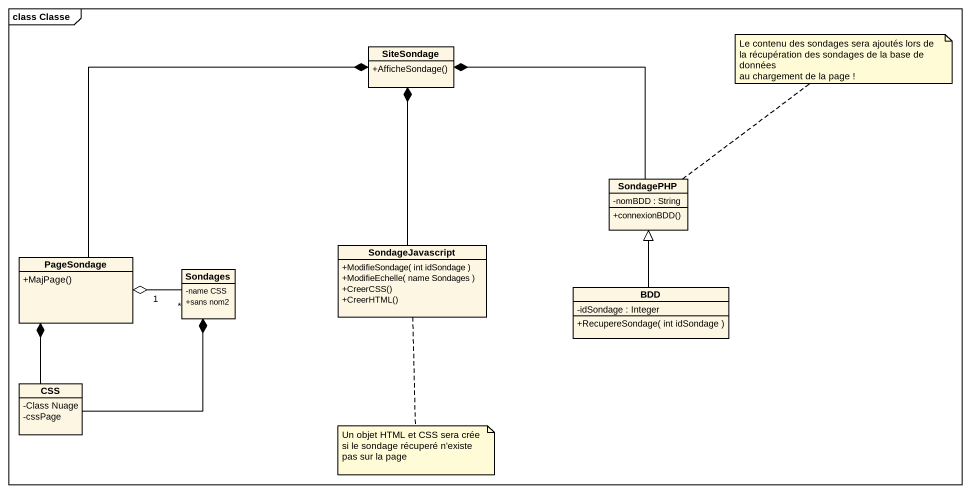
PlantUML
@startuml
mainframe class Classe
hide circle
hide empty members
skinparam classAttributeIconSize 0
class SiteSondage {
  +AfficheSondage()
}
class SondagePHP {
  -nomBDD : String
  +connexionBDD()
}
class PageSondage {
  +MajPage()
}
class Sondages {
  -name CSS
  +sans nom2
}
class SondageJavascript {
  +ModifieSondage( int idSondage )
  +ModifieEchelle( name Sondages )
  +CreerCSS()
  +CreerHTML()
}
class BDD {
  -idSondage : Integer
  +RecupereSondage( int idSondage )
}
class CSS {
  -Class Nuage
  -cssPage
}
SiteSondage *-right- SondagePHP
SiteSondage *-- PageSondage
SiteSondage *-- SondageJavascript
PageSondage "1" o-right- "*" Sondages
PageSondage *-- CSS
Sondages *-- CSS
BDD -up-|> SondagePHP
note top of SondagePHP
  Le contenu des sondages sera ajoutés lors de la récupération des sondages de la base de données
  au chargement de la page !
end note
note bottom of SondageJavascript : Un objet HTML et CSS sera crée si le sondage récuperé n'existe pas sur la page
@enduml
